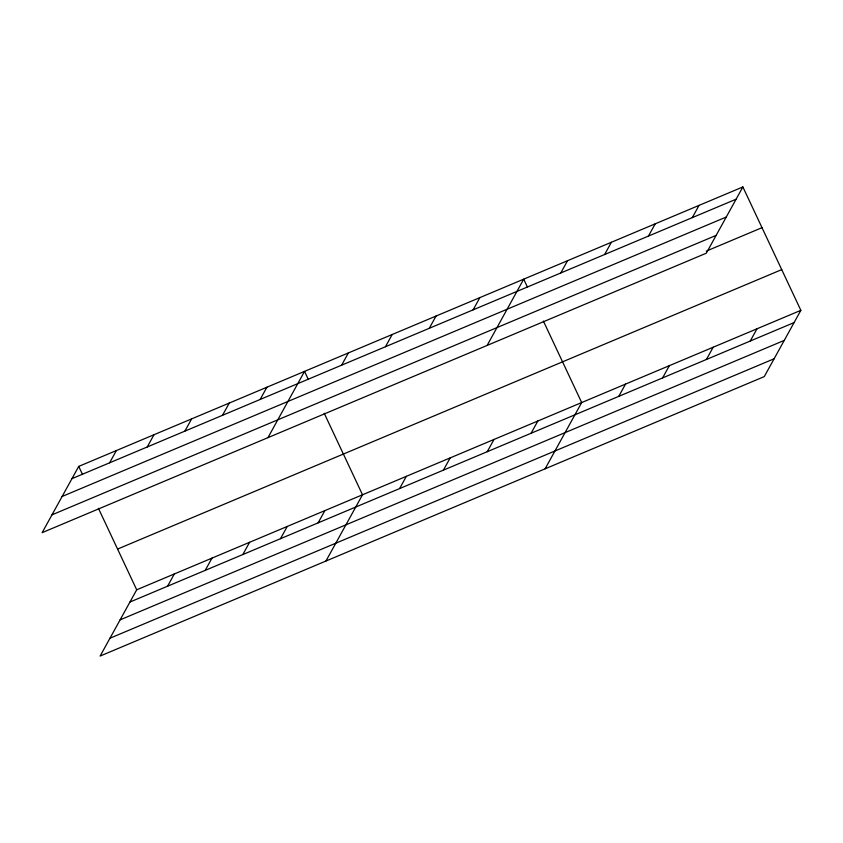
<?xml version="1.0" encoding="UTF-8"?>
<svg xmlns="http://www.w3.org/2000/svg" width="843" height="843" viewBox="0 0 843 843"><rect width="100%" height="100%" fill="white"/><g stroke="black" fill="none" stroke-linecap="round" stroke-linejoin="round"><path stroke-width="1.26" d="M742.873 186.946L78.726 466.4L42.15 532.66L706.297 253.206L742.873 186.946L800.85 310.34L764.274 376.6L100.127 656.054L136.703 589.794L800.85 310.34M109.601 462.807L116.366 450.562M147.24 446.969L153.995 434.735M184.87 431.142L191.635 418.897M222.51 415.304L229.264 403.059M260.15 399.466L266.904 387.222M167.578 586.201L174.332 573.957M267.958 437.643L304.534 371.384L308.369 379.529M205.218 570.363L211.972 558.119M341.615 365.188L348.37 352.943M242.847 554.525L249.612 542.281M385.451 346.736L392.206 334.502M280.487 538.688L287.242 526.453M318.117 522.86L324.882 510.616M429.277 328.296L436.042 316.051M325.935 561.038L362.511 494.778L324.218 413.27M473.113 309.855L479.878 297.611M399.593 488.571L406.347 476.337M487.128 345.43L523.703 279.17L527.528 287.315M443.418 470.131L450.183 457.886M560.785 272.963L567.539 260.719M487.254 451.69L494.019 439.445M604.621 254.523L611.375 242.278M531.09 433.249L537.845 421.005M648.446 236.082L655.211 223.838M545.105 468.813L581.681 402.554L543.387 321.057M692.282 217.631L699.037 205.386M618.762 396.358L625.517 384.113M662.587 377.917L669.353 365.672M706.423 359.466L713.178 347.221M750.259 341.025L757.014 328.781M71.971 478.645L736.118 199.19M62.129 496.474L726.276 217.02M51.992 514.841L716.139 235.387M706.329 251.098L762.009 227.663M117.567 549.078L781.714 269.623M129.948 602.039L794.095 322.584M120.106 619.858L784.253 340.403M109.969 638.225L774.116 358.77M78.726 466.4L82.551 474.546M98.41 508.287L136.703 589.794"/></g></svg>
